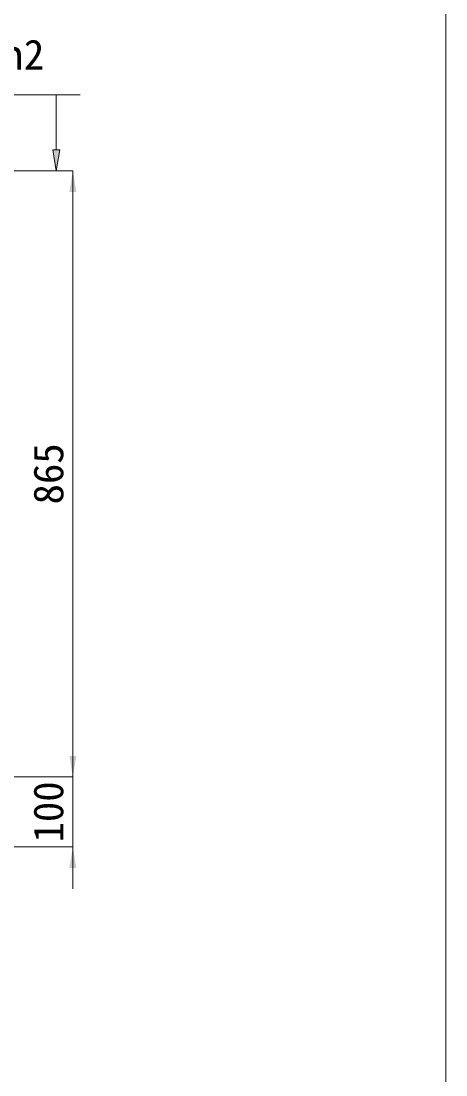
# Model space of a CAD drawing. Units: millimetres at full size. Extents: x 187207 to 255567, y 882048 to 905686.
# Drawn here: x 200091 to 200697, y 899365 to 900869 of the extents above; entities that cross this region are included whole.
import ezdxf
from ezdxf.enums import TextEntityAlignment as Align

# ---------------------------------------------------------------- set-up
doc = ezdxf.new("R2010")
doc.units = ezdxf.units.MM
doc.header["$LTSCALE"] = 20
doc.layers.add('図枠', color=5, linetype='Continuous', lineweight=13)
doc.layers.add('寸法線', color=7, linetype='Continuous', lineweight=13)
doc.layers.add('文字', color=7, linetype='Continuous')
doc.styles.add('ＭＳ ゴシック', font='')
doc.styles.get('ＭＳ ゴシック').set_extended_font_data('MS Gothic')

# ---------------------------------------------------------------- blocks, each defined once
blk = doc.blocks.new('filled_arrow')
at = {"color": 0, "linetype": 'Continuous', "lineweight": -2}
blk.add_solid([(7.5, 1.25), (0, 0), (7.5, -1.25)], dxfattribs=at)

msp = doc.modelspace()

# ---------------------------------------------------------------- hatches: boundary and pattern name
at = {"layer": '寸法線'}
msp.add_hatch(color=256, dxfattribs=at).paths.add_polyline_path([(200146.44, 900685.37), (200141.44, 900655.37), (200136.44, 900685.37)])

# ---------------------------------------------------------------- linework, layer by layer
at = {"layer": '図枠'}
msp.add_line((200697.37, 904948.33), (200697.37, 882048.33), dxfattribs=at)
at = {"layer": '寸法線', "lineweight": 9}
for p, q in [((200175.79, 900763.92), (199775.79, 900763.92)), ((200141.44, 900685.37), (200141.44, 900763.92))]:
    msp.add_line(p, q, dxfattribs=at)
at = {"layer": '寸法線'}
for p, q in [((199734.37, 900655.37), (200165.22, 900655.37)), ((200165.22, 899790.37), (200165.22, 900655.37)), ((200165.22, 899850.37), (200165.22, 899630.37)), ((199834.37, 899790.37), (200165.22, 899790.37)), ((199834.42, 899790.37), (200165.22, 899790.37)), ((199834.42, 899690.37), (200165.22, 899690.37))]:
    msp.add_line(p, q, dxfattribs=at)
at = {"layer": '寸法線', "lineweight": 9}
msp.add_lwpolyline([(200146.44, 900685.37), (200141.44, 900655.37), (200136.44, 900685.37)], close=True, dxfattribs=at)

# ---------------------------------------------------------------- block references
at = {"layer": '寸法線', "xscale": 4, "yscale": 4}
for p, rotation in [((200165.22, 900655.37), 270), ((200165.22, 899790.37), 90), ((200165.22, 899790.37), 90), ((200165.22, 899690.37), 270)]:
    msp.add_blockref('filled_arrow', p, dxfattribs=dict(at, rotation=rotation))

# ---------------------------------------------------------------- texts
at = {"layer": '寸法線', "style": 'ＭＳ ゴシック'}
for s, p in [('865', (200130.22, 900222.87)), ('100', (200130.22, 899740.37))]:
    msp.add_text(s, height=42.72, rotation=90, dxfattribs=at).set_placement(p, align=Align.MIDDLE_CENTER)
at = {"layer": '文字', "style": 'ＭＳ ゴシック'}
msp.add_text('q=5kN/ｍ2', height=42.72, dxfattribs=at).set_placement((199862.67, 900787.19), align=Align.BOTTOM_LEFT)

doc.saveas('drawing.dxf')
